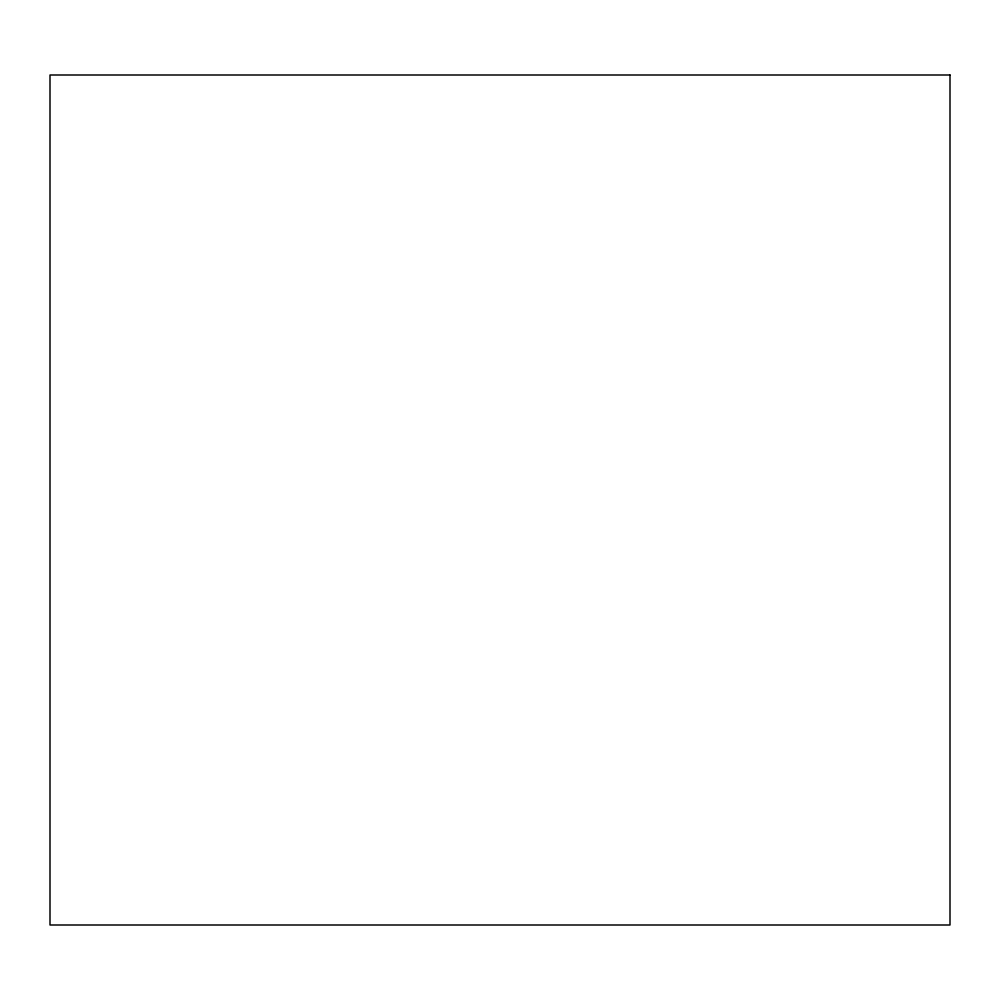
<?xml version="1.0" encoding="UTF-8"?>
<svg xmlns="http://www.w3.org/2000/svg" width="1000" height="1000" viewBox="0 0 1000 1000"><rect width="100%" height="100%" fill="white"/><g stroke="black" fill="none" stroke-linecap="round" stroke-linejoin="round"><path stroke-width="1.5" d="M950 75L50 75L50 925L950 925L950 75"/></g></svg>
